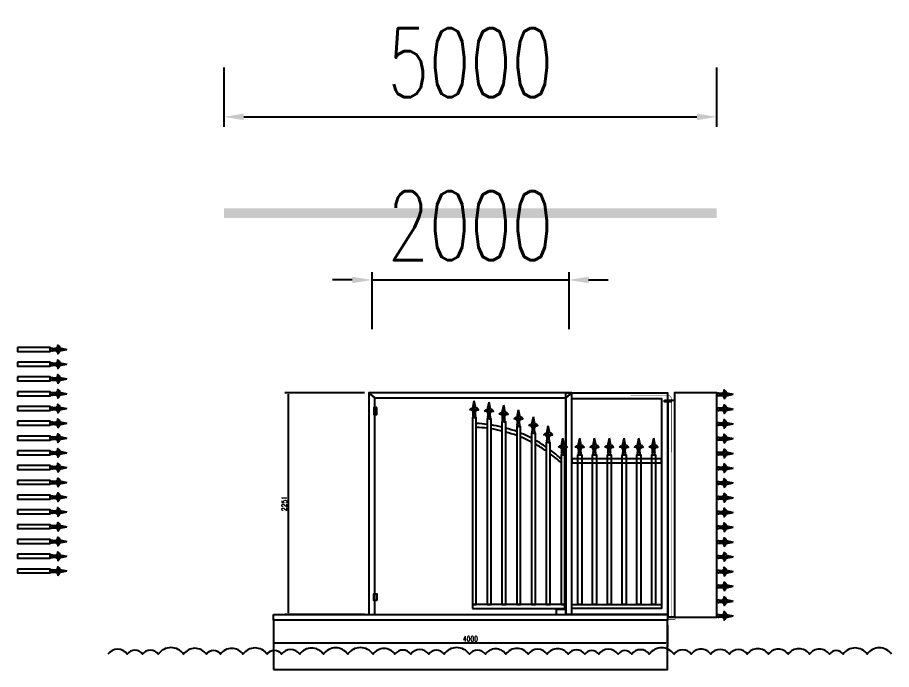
# Model space of a CAD drawing. Header units: millimetres. Extents: x -1461755 to -1310892, y 1449272 to 1531173.
# Drawn here: x -1401586 to -1392713, y 1467261 to 1473882 of the extents above; entities that cross this region are included whole.
import ezdxf

# ---------------------------------------------------------------- set-up
doc = ezdxf.new("R2010")
doc.units = ezdxf.units.MM
doc.header["$LTSCALE"] = 10
doc.layers.get('DEFPOINTS').update_dxf_attribs({"linetype": 'CONTINUOUS'})
for name, color, linetype in [('W-FLOAT_BOWL浮筒', 253, 'CONTINUOUS'), ('W-PLASTIC_RAILINGS塑木栏杆', 6, 'CONTINUOUS'), ('W-STEEL_FRAME钢架', 3, 'CONTINUOUS')]:
    doc.layers.add(name, color=color, linetype=linetype)
doc.styles.add('STANDARD_T3', font='simplex.shx', dxfattribs={"width": 0.7, "bigfont": 'gbcbig.shx'})
doc.dimstyles.new('W&&15', dxfattribs={"dimtxt": 52.5, "dimasz": 15, "dimexe": 37.5, "dimexo": 45, "dimgap": 15, "dimtad": 1, "dimdec": 0, "dimzin": 0, "dimdsep": 46, "dimtxsty": 'STANDARD_T3', "dimcen": 0.09, "dimclrd": 1, "dimclre": 1, "dimclrt": 7, "dimazin": 2, "dimtfac": 1, "dimtdec": 0, "dimtix": 1, "dimtmove": 2, "dimatfit": 3, "dimfxl": 100, "dimtolj": 1, "dimtzin": 0, "dimarcsym": 0})
doc.dimstyles.new('W&&200', dxfattribs={"dimtxt": 700, "dimasz": 200, "dimexe": 500, "dimexo": 600, "dimgap": 200, "dimtad": 1, "dimdec": 0, "dimzin": 0, "dimdsep": 46, "dimtxsty": 'STANDARD_T3', "dimcen": 0.09, "dimclrd": 1, "dimclre": 1, "dimclrt": 7, "dimazin": 2, "dimtfac": 1, "dimtdec": 0, "dimtix": 1, "dimtmove": 2, "dimatfit": 3, "dimfxl": 100, "dimtolj": 1, "dimtzin": 0, "dimarcsym": 0})

# ---------------------------------------------------------------- blocks, each defined once
blk = doc.blocks.new('*D148')
at = {"layer": 'DEFPOINTS', "color": 0, "transparency": 16777216}
for p in [(-1398988.3, 1467761.1), (-1394988.3, 1467761.1), (-1394988.3, 1467532.2)]:
    blk.add_point(p, dxfattribs=at)
at = {"layer": 'W-PLASTIC_RAILINGS塑木栏杆', "color": 1, "lineweight": -2, "transparency": 16777216}
for p, q in [((-1398988.3, 1467716.1), (-1398988.3, 1467494.7)), ((-1394988.3, 1467716.1), (-1394988.3, 1467494.7)), ((-1398973.3, 1467532.2), (-1395003.3, 1467532.2))]:
    blk.add_line(p, q, dxfattribs=at)
at = {"layer": 'W-PLASTIC_RAILINGS塑木栏杆', "color": 1, "transparency": 16777216}
for points in [[(-1398973.3, 1467534.7), (-1398973.3, 1467529.7), (-1398988.3, 1467532.2)], [(-1395003.3, 1467534.7), (-1395003.3, 1467529.7), (-1394988.3, 1467532.2)]]:
    blk.add_solid(points, dxfattribs=at)
at = {"layer": 'W-PLASTIC_RAILINGS塑木栏杆', "color": 7, "transparency": 16777216, "insert": (-1396988.3, 1467573.4), "char_height": 52.5, "attachment_point": 5, "style": 'STANDARD_T3'}
blk.add_mtext('\\A1;4000', dxfattribs=at)
blk = doc.blocks.new('*D152')
at = {"layer": 'DEFPOINTS', "color": 0, "transparency": 16777216}
for p in [(-1398835.1, 1470071.7), (-1398018.3, 1470071.7), (-1398018.3, 1467821.1)]:
    blk.add_point(p, dxfattribs=at)
at = {"layer": 'W-PLASTIC_RAILINGS塑木栏杆', "color": 1, "lineweight": -2, "transparency": 16777216}
for p, q in [((-1398063.3, 1470071.7), (-1398872.6, 1470071.7)), ((-1398835.1, 1467836.1), (-1398835.1, 1470056.7)), ((-1398063.3, 1467821.1), (-1398872.6, 1467821.1))]:
    blk.add_line(p, q, dxfattribs=at)
at = {"layer": 'W-PLASTIC_RAILINGS塑木栏杆', "color": 1, "transparency": 16777216}
for points in [[(-1398837.6, 1470056.7), (-1398832.6, 1470056.7), (-1398835.1, 1470071.7)], [(-1398837.6, 1467836.1), (-1398832.6, 1467836.1), (-1398835.1, 1467821.1)]]:
    blk.add_solid(points, dxfattribs=at)
at = {"layer": 'W-PLASTIC_RAILINGS塑木栏杆', "color": 7, "transparency": 16777216, "insert": (-1398876.3, 1468946.4), "char_height": 52.5, "attachment_point": 5, "rotation": 90, "style": 'STANDARD_T3'}
blk.add_mtext('\\A1;2251', dxfattribs=at)
blk = doc.blocks.new('*D169')
at = {"layer": 'DEFPOINTS', "color": 0, "transparency": 16777216}
for p in [(-1397988.3, 1471895.7), (-1395988.3, 1471895.7), (-1395988.3, 1471216.8)]:
    blk.add_point(p, dxfattribs=at)
at = {"layer": 'W-FLOAT_BOWL浮筒', "color": 1, "lineweight": -2, "transparency": 16777216}
for p, q in [((-1397988.3, 1471295.7), (-1397988.3, 1470716.8)), ((-1395988.3, 1471295.7), (-1395988.3, 1470716.8)), ((-1398188.3, 1471216.8), (-1398388.3, 1471216.8)), ((-1397988.3, 1471216.8), (-1395988.3, 1471216.8)), ((-1395788.3, 1471216.8), (-1395588.3, 1471216.8))]:
    blk.add_line(p, q, dxfattribs=at)
at = {"layer": 'W-FLOAT_BOWL浮筒', "color": 1, "transparency": 16777216}
for points in [[(-1398188.3, 1471250.1), (-1398188.3, 1471183.4), (-1397988.3, 1471216.8)], [(-1395788.3, 1471250.1), (-1395788.3, 1471183.4), (-1395988.3, 1471216.8)]]:
    blk.add_solid(points, dxfattribs=at)
at = {"layer": 'W-FLOAT_BOWL浮筒', "color": 7, "transparency": 16777216, "insert": (-1396988.3, 1471766.8), "char_height": 700, "attachment_point": 5, "style": 'STANDARD_T3'}
blk.add_mtext('\\A1;2000', dxfattribs=at)
blk = doc.blocks.new('*D170')
at = {"layer": 'DEFPOINTS', "color": 0, "transparency": 16777216}
for p in [(-1394488.3, 1472872.8), (-1399488.3, 1471895.7), (-1394488.3, 1471895.7)]:
    blk.add_point(p, dxfattribs=at)
at = {"layer": 'W-FLOAT_BOWL浮筒', "color": 1, "lineweight": -2, "transparency": 16777216}
for p, q in [((-1399488.3, 1472772.8), (-1399488.3, 1473372.8)), ((-1394488.3, 1472772.8), (-1394488.3, 1473372.8)), ((-1399288.3, 1472872.8), (-1394688.3, 1472872.8))]:
    blk.add_line(p, q, dxfattribs=at)
at = {"layer": 'W-FLOAT_BOWL浮筒', "color": 1, "transparency": 16777216}
for points in [[(-1399288.3, 1472906.2), (-1399288.3, 1472839.5), (-1399488.3, 1472872.8)], [(-1394688.3, 1472906.2), (-1394688.3, 1472839.5), (-1394488.3, 1472872.8)]]:
    blk.add_solid(points, dxfattribs=at)
at = {"layer": 'W-FLOAT_BOWL浮筒', "color": 7, "transparency": 16777216, "insert": (-1396988.3, 1473422.8), "char_height": 700, "attachment_point": 5, "style": 'STANDARD_T3'}
blk.add_mtext('\\A1;5000', dxfattribs=at)
blk = doc.blocks.new('尖刺')
at = {"layer": 'W-FLOAT_BOWL浮筒'}
for points in [[(0, 0), (-11.9, 0), (-11.9, 6.2, 0.7082), (-11.2, 12, -0.450984), (-10.8, 25), (-10.8, 45, 0.248385), (-21.2, 70.6, 0.210474), (-43.8, 77.3, -0.262058), (-15, 95), (0, 168)], [(0, 0), (11.9, 0), (11.9, 6.2, -0.7082), (11.2, 12, 0.450984), (10.8, 25), (10.8, 45, -0.248385), (21.2, 70.6, -0.210474), (43.8, 77.3, 0.262058), (15, 95), (0, 168)], [(0, 69.7, 0.41996), (-43.8, 77.3)], [(-10.8, 25, -0.378672), (10.8, 25)], [(0, 69.7, -0.41996), (43.8, 77.3)]]:
    blk.add_lwpolyline(points, format="xyb", dxfattribs=at)
blk.add_lwpolyline([(0, 29.1), (0, 168)], dxfattribs=at)
blk = doc.blocks.new('*U202')
at = {"layer": 'W-FLOAT_BOWL浮筒'}
for points in [[(-470, -1033.7), (-430, -1033.7), (-430, 865.7), (-470, 865.7)], [(-320, -1033.7), (-280, -1033.7), (-280, 852.9), (-320, 852.9)], [(-170, -1033.7), (-130, -1033.7), (-130, 822.8), (-170, 822.8)], [(-20, -1033.7), (20, -1033.7), (20, 774.4), (-20, 774.4)], [(130, -1033.7), (170, -1033.7), (170, 705.2), (130, 705.2)], [(280, -1033.7), (320, -1033.7), (320, 611.5), (280, 611.5)], [(430, -1033.7), (470, -1033.7), (470, 486), (430, 486)]]:
    blk.add_lwpolyline(points, close=True, dxfattribs=at)
for p in [(-450, 865.7), (-300, 852.9), (-152, 822.8), (-1, 774.4), (150, 705.2), (300, 611.5), (450, 486)]:
    blk.add_blockref('尖刺', p, dxfattribs=at)
blk = doc.blocks.new('*U203')
at = {"layer": 'W-FLOAT_BOWL浮筒', "color": 0, "linetype": 'ByBlock', "lineweight": -2, "transparency": 16777216}
blk.add_blockref('*U202', (0, 0), dxfattribs=at)
blk = doc.blocks.new('*U200')
at = {"layer": 'W-FLOAT_BOWL浮筒'}
for points in [[(-320, 815.6, 0.020423), (-430, 825, 0.020423)], [(-170, 787.9, 0.020752), (-280, 809.9, 0.020752)], [(-320, 775.6, 0.020423), (-430, 785, 0.020423)], [(-170, 747.9, 0.020752), (-280, 769.9, 0.020752)], [(-20, 742, 0.021384), (-130, 777.5, 0.021384)], [(-20, 702, 0.021384), (-130, 737.5, 0.021384)], [(130, 675.8, 0.022405), (20, 726.4, 0.022405)], [(130, 635.8, 0.022405), (20, 686.4, 0.022405)], [(280, 585.6, 0.02399), (170, 654.3, 0.02399)], [(280, 545.6, 0.02399), (170, 614.3, 0.02399)], [(430, 465, 0.02651), (320, 556.8, 0.02651)], [(430, 425, 0.02651), (320, 516.8, 0.02651)]]:
    blk.add_lwpolyline(points, format="xyb", dxfattribs=at)
blk.add_lwpolyline([(-470, -1053.7), (470, -1053.7), (470, -1013.7), (-470, -1013.7)], close=True, dxfattribs=at)
blk.add_blockref('*U203', (0, 20), dxfattribs=at)
blk = doc.blocks.new('*U201')
at = {"layer": 'W-FLOAT_BOWL浮筒', "color": 0, "linetype": 'ByBlock', "lineweight": -2, "transparency": 16777216}
blk.add_blockref('*U200', (0, 0), dxfattribs=at)
blk = doc.blocks.new('*U210')
at = {"layer": 'W-FLOAT_BOWL浮筒', "rotation": 269.9999999919386}
blk.add_blockref('尖刺', (-84, 0), dxfattribs=at)
blk = doc.blocks.new('*U211')
at = {"layer": 'W-FLOAT_BOWL浮筒', "color": 0, "linetype": 'ByBlock', "lineweight": -2, "transparency": 16777216}
for p in [(0, 2250), (0, 2100), (0, 1950), (0, 1800), (0, 1650), (0, 1500), (0, 1350), (0, 1200), (0, 1050), (0, 900), (0, 750), (0, 600), (0, 450), (0, 300), (0, 150), (0, 0)]:
    blk.add_blockref('*U210', p, dxfattribs=at)
blk = doc.blocks.new('*U218')
at = {"layer": 'W-FLOAT_BOWL浮筒'}
blk.add_lwpolyline([(20, -843.9), (-20, -843.9), (-20, 675.9), (20, 675.9)], close=True, dxfattribs=at)
at = {"layer": 'W-FLOAT_BOWL浮筒', "xscale": -1}
blk.add_blockref('尖刺', (0, 675.9), dxfattribs=at)
blk = doc.blocks.new('*U219')
at = {"layer": 'W-FLOAT_BOWL浮筒', "color": 0, "linetype": 'ByBlock', "lineweight": -2, "transparency": 16777216}
for p in [(0, 0), (150, 0), (300, 0), (450, 0), (600, 0), (750, 0)]:
    blk.add_blockref('*U218', p, dxfattribs=at)
blk = doc.blocks.new('*U620')
at = {"layer": 'W-FLOAT_BOWL浮筒', "rotation": 269.9999999919386}
blk.add_blockref('尖刺', (-84, 0), dxfattribs=at)
blk = doc.blocks.new('*U619')
at = {"layer": 'W-FLOAT_BOWL浮筒', "color": 0, "linetype": 'ByBlock', "lineweight": -2, "transparency": 16777216}
blk.add_blockref('*U620', (0, 0), dxfattribs=at)
blk = doc.blocks.new('*U617')
at = {"layer": 'W-FLOAT_BOWL浮筒'}
blk.add_lwpolyline([(-250, 20), (-250, -20), (82, -20), (82, 20)], close=True, dxfattribs=at)
blk.add_blockref('*U619', (166, 0), dxfattribs=at)
blk = doc.blocks.new('*U618')
at = {"layer": 'W-FLOAT_BOWL浮筒', "color": 0, "linetype": 'ByBlock', "lineweight": -2, "transparency": 16777216}
for p in [(0, 2250), (0, 2100), (0, 1950), (0, 1800), (0, 1650), (0, 1500), (0, 1350), (0, 1200), (0, 1050), (0, 900), (0, 750), (0, 600), (0, 450), (0, 300), (0, 150), (0, 0)]:
    blk.add_blockref('*U617', p, dxfattribs=at)

msp = doc.modelspace()

# ---------------------------------------------------------------- linework, layer by layer
at = {"layer": 'W-FLOAT_BOWL浮筒'}
for points in [[(-1396018.3, 1470071.7), (-1394988.3, 1470071.7), (-1394988.3, 1467821.1), (-1396018.3, 1467821.1)], [(-1394916, 1467794), (-1394488.3, 1467794), (-1394488.3, 1470071.7), (-1394916, 1470071.7)], [(-1395958.3, 1470011.7), (-1395048.3, 1470011.7), (-1395048.3, 1467881.1), (-1395958.3, 1467881.1)], [(-1395016.3, 1469995.6), (-1394956.6, 1469995.6), (-1394956.6, 1469979.4), (-1395016.3, 1469979.4)], [(-1394979.5, 1469997.7), (-1394916, 1469997.7), (-1394916, 1467794), (-1394979.5, 1467794)], [(-1395958.3, 1469360), (-1395048.3, 1469360), (-1395048.3, 1469400), (-1395958.3, 1469400)], [(-1395048.3, 1467881.1), (-1395958.3, 1467881.1), (-1395958.3, 1467921.1), (-1395048.3, 1467921.1)], [(-1396118.3, 1467821.1), (-1396018.3, 1467821.1), (-1396018.3, 1467871.1), (-1396118.3, 1467871.1)], [(-1396068.4, 1467881.3), (-1396028.3, 1467881.3), (-1396028.3, 1467871.1), (-1396068.4, 1467871.1)], [(-1398988.3, 1467261.1), (-1394988.3, 1467261.1), (-1394988.3, 1467761.1), (-1398988.3, 1467761.1)]]:
    msp.add_lwpolyline(points, close=True, dxfattribs=at)
at = {"layer": 'W-FLOAT_BOWL浮筒', "color": 2, "const_width": 5}
msp.add_lwpolyline([(-1395360, 1470046.4), (-1394988.3, 1470046.4, -0.421987), (-1394945.5, 1469997.7), (-1394947.5, 1467782.8)], format="xyb", dxfattribs=at)
msp.add_lwpolyline([(-1394984.6, 1467782.8), (-1394910.4, 1467782.8), (-1394910.4, 1467771.3), (-1394984.6, 1467771.3)], close=True, dxfattribs=at)
at = {"layer": 'W-FLOAT_BOWL浮筒', "color": 4}
msp.add_lwpolyline([(-1392713.5, 1467416.7, 0.520567), (-1392961, 1467416.7, 0.520567), (-1393204.1, 1467416.7, 0.520567), (-1393343.9, 1467416.7, 0.520567), (-1393546, 1467416.7, 0.520567), (-1393761.7, 1467416.7, 0.520567), (-1393963.2, 1467416.7, 0.520567), (-1394177.3, 1467416.7, 0.520567), (-1394358.3, 1467416.7, 0.520567), (-1394548, 1467416.7, 0.520567), (-1394746.8, 1467416.7, 0.520567), (-1394920.5, 1467416.7, 0.520567), (-1395173.2, 1467416.7, 0.520567), (-1395349.6, 1467416.7, 0.520567), (-1395489.2, 1467416.7, 0.520567), (-1395685.8, 1467416.7, 0.520567), (-1395825.6, 1467416.7, 0.520567), (-1395997.3, 1467416.7, 0.520567), (-1396208.6, 1467416.7, 0.520567), (-1396401.9, 1467416.7, 0.520567), (-1396628.7, 1467416.7, 0.520567), (-1396836.5, 1467416.7, 0.520567), (-1396997.6, 1467416.7, 0.520567), (-1397255.8, 1467416.7, 0.520567), (-1397411.8, 1467416.7, 0.520567), (-1397592.5, 1467416.7, 0.520567), (-1397754.9, 1467416.7, 0.520567), (-1397975.5, 1467416.7, 0.520567), (-1398233, 1467416.7, 0.520567), (-1398480.1, 1467416.7, 0.520567), (-1398720.7, 1467416.7, 0.520567), (-1398905.1, 1467416.7, 0.520567), (-1399051.8, 1467416.7, 0.520567), (-1399296.7, 1467416.7, 0.520567), (-1399525.5, 1467416.7, 0.520567), (-1399668.3, 1467416.7, 0.520567), (-1399899.7, 1467416.7, 0.520567), (-1400156.4, 1467416.7, 0.520567), (-1400316.3, 1467416.7, 0.520567), (-1400471.2, 1467416.7, 0.520567), (-1400667.7, 1467416.7)], format="xyb", dxfattribs=at)
at = {"layer": 'W-PLASTIC_RAILINGS塑木栏杆'}
for points in [[(-1398018.3, 1467821.1), (-1397958.3, 1467821.1), (-1397958.3, 1470021.1), (-1398018.3, 1470071.7)], [(-1397958.3, 1470021.1), (-1396018.3, 1470021.1), (-1395958.3, 1470071.7), (-1398018.3, 1470071.7)], [(-1396018.3, 1467821.1), (-1395958.3, 1467821.1), (-1395958.3, 1470071.7), (-1396018.3, 1470021.1)], [(-1397938.5, 1469921.1), (-1397967.7, 1469921.1), (-1397967.7, 1469852), (-1397938.5, 1469852)], [(-1397938.5, 1467961.1), (-1397967.7, 1467961.1), (-1397967.7, 1468030.2), (-1397938.5, 1468030.2)], [(-1398988.3, 1467821.1), (-1394988.3, 1467821.1), (-1394988.3, 1467761.1), (-1398988.3, 1467761.1)]]:
    msp.add_lwpolyline(points, close=True, dxfattribs=at)
at = {"layer": 'W-STEEL_FRAME钢架', "color": 6, "const_width": 100}
msp.add_lwpolyline([(-1399488.3, 1471895.7), (-1394488.3, 1471895.7)], dxfattribs=at)
at = {"layer": 'W-STEEL_FRAME钢架', "const_width": 100}
msp.add_lwpolyline([(-1397988.3, 1471895.7), (-1395988.3, 1471895.7)], dxfattribs=at)

# ---------------------------------------------------------------- block references
at = {"layer": 'W-FLOAT_BOWL浮筒'}
for name, p in [('*U618', (-1401335.7, 1468261.7)), ('*U211', (-1394404.3, 1467805.9)), ('*U201', (-1396498.3, 1468935)), ('*U219', (-1395877.8, 1468765.2))]:
    msp.add_blockref(name, p, dxfattribs=at)

# ---------------------------------------------------------------- dimensions: what is measured, and where the dimension line sits
for base, p1, p2, picture, middle in [((-1394488.3, 1472872.8), (-1399488.3, 1471895.7), (-1394488.3, 1471895.7), '*D170', (-1396988.3, 1473422.8)), ((-1395988.3, 1471216.8), (-1397988.3, 1471895.7), (-1395988.3, 1471895.7), '*D169', (-1396988.3, 1471766.8))]:
    dim = msp.add_linear_dim(base=base, p1=p1, p2=p2, dimstyle='W&&200', override={"dimfxlon": 1, "dimarcsym": 2}, dxfattribs=at)
    dim.commit()
    dim.dimension.update_dxf_attribs({"geometry": picture, "text_midpoint": middle})
at = {"layer": 'W-PLASTIC_RAILINGS塑木栏杆'}
dim = msp.add_linear_dim(base=(-1398835.1, 1470071.7), p1=(-1398018.3, 1467821.1), p2=(-1398018.3, 1470071.7), angle=90, dimstyle='W&&15', dxfattribs=at)
dim.commit()
dim.dimension.update_dxf_attribs({"geometry": '*D152', "text_midpoint": (-1398876.3, 1468946.4)})
dim = msp.add_linear_dim(base=(-1394988.3, 1467532.2), p1=(-1398988.3, 1467761.1), p2=(-1394988.3, 1467761.1), dimstyle='W&&15', dxfattribs=at)
dim.commit()
dim.dimension.update_dxf_attribs({"geometry": '*D148', "text_midpoint": (-1396988.3, 1467573.4)})

doc.saveas('drawing.dxf')
